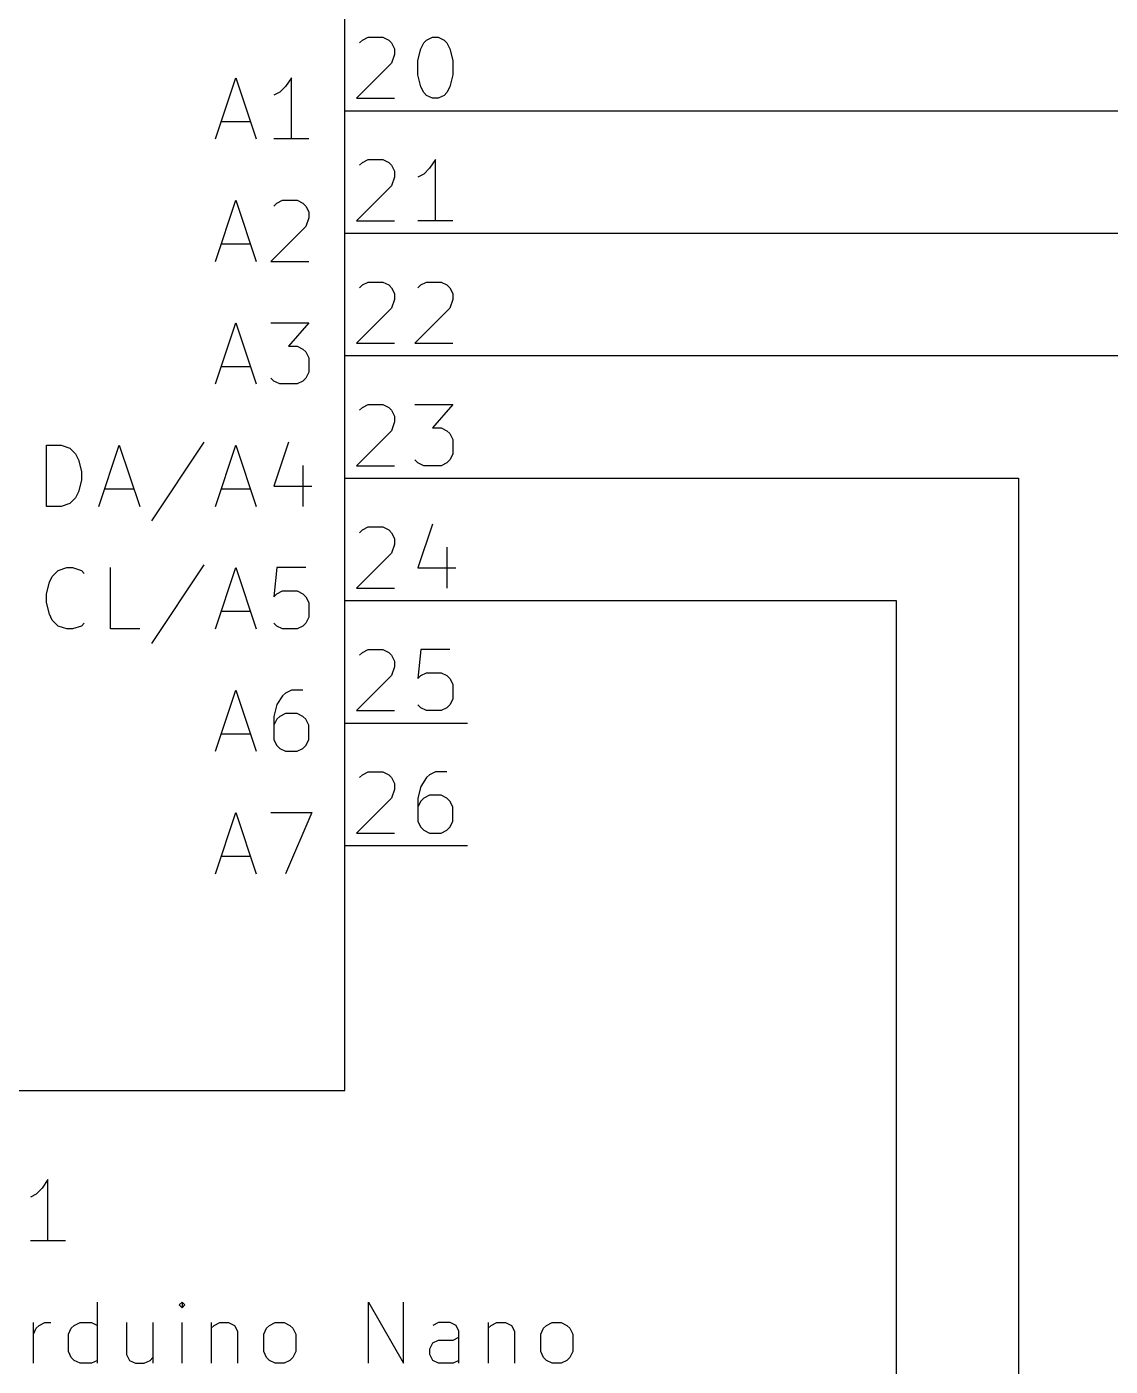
# Model space of a CAD drawing. Extents: x 0.4 to 11.3, y -7.9 to -0.4.
# Drawn here: x 6.69 to 7.575, y -4.875 to -3.782 of the extents above; entities that cross this region are included whole.
import ezdxf

# ---------------------------------------------------------------- set-up
doc = ezdxf.new("R2010")
doc.units = 0
doc.header["$MEASUREMENT"] = 0
for name, color, linetype in [('CYAN2', 4, 'CONTINUOUS'), ('GREEN3', 91, 'CONTINUOUS'), ('LYELLOW', 51, 'CONTINUOUS'), ('RED2', 1, 'CONTINUOUS'), ('RED3', 11, 'CONTINUOUS')]:
    doc.layers.add(name, color=color, linetype=linetype)

msp = doc.modelspace()

# ---------------------------------------------------------------- linework, layer by layer
at = {"layer": 'CYAN2', "linetype": 'CONTINUOUS'}
for p, q in [((6.8443, -3.8731), (6.8609, -3.8231)), ((6.8443, -3.8731), (6.8609, -3.8231)), ((6.8609, -3.8231), (6.8776, -3.8731)), ((6.8609, -3.8231), (6.8776, -3.8731)), ((6.9062, -3.8231), (6.9014, -3.8303)), ((6.9062, -3.8231), (6.9014, -3.8303)), ((6.9062, -3.8731), (6.9062, -3.8231)), ((6.9062, -3.8731), (6.9062, -3.8231)), ((6.8967, -3.835), (6.8919, -3.8374)), ((6.8967, -3.835), (6.8919, -3.8374)), ((6.9014, -3.8303), (6.8967, -3.835)), ((6.9014, -3.8303), (6.8967, -3.835)), ((6.849, -3.8588), (6.8729, -3.8588)), ((6.849, -3.8588), (6.8729, -3.8588)), ((6.9205, -3.8731), (6.8919, -3.8731)), ((6.9205, -3.8731), (6.8919, -3.8731)), ((6.8443, -3.9731), (6.8609, -3.9231)), ((6.8443, -3.9731), (6.8609, -3.9231)), ((6.8609, -3.9231), (6.8776, -3.9731)), ((6.8609, -3.9231), (6.8776, -3.9731)), ((6.8919, -3.9279), (6.8943, -3.9255)), ((6.8919, -3.9279), (6.8943, -3.9255)), ((6.8943, -3.9255), (6.899, -3.9231)), ((6.8943, -3.9255), (6.899, -3.9231)), ((6.899, -3.9231), (6.911, -3.9231)), ((6.899, -3.9231), (6.911, -3.9231)), ((6.911, -3.9231), (6.9157, -3.9255)), ((6.911, -3.9231), (6.9157, -3.9255)), ((6.9157, -3.9255), (6.9181, -3.9279)), ((6.9157, -3.9255), (6.9181, -3.9279)), ((6.9181, -3.9279), (6.9205, -3.9327)), ((6.9181, -3.9279), (6.9205, -3.9327)), ((6.9205, -3.9327), (6.9205, -3.9374)), ((6.9205, -3.9327), (6.9205, -3.9374)), ((6.9181, -3.9446), (6.8895, -3.9731)), ((6.9181, -3.9446), (6.8895, -3.9731)), ((6.9205, -3.9374), (6.9181, -3.9446)), ((6.9205, -3.9374), (6.9181, -3.9446)), ((6.849, -3.9588), (6.8729, -3.9588)), ((6.849, -3.9588), (6.8729, -3.9588)), ((6.8895, -3.9731), (6.9205, -3.9731)), ((6.8895, -3.9731), (6.9205, -3.9731)), ((6.8443, -4.0731), (6.8609, -4.0231)), ((6.8443, -4.0731), (6.8609, -4.0231)), ((6.8609, -4.0231), (6.8776, -4.0731)), ((6.8609, -4.0231), (6.8776, -4.0731)), ((6.8895, -4.0231), (6.9205, -4.0231)), ((6.8895, -4.0231), (6.9205, -4.0231)), ((6.9205, -4.0231), (6.9038, -4.0422)), ((6.9205, -4.0231), (6.9038, -4.0422)), ((6.9038, -4.0422), (6.911, -4.0422)), ((6.9038, -4.0422), (6.911, -4.0422)), ((6.911, -4.0422), (6.9157, -4.0446)), ((6.911, -4.0422), (6.9157, -4.0446)), ((6.9157, -4.0446), (6.9181, -4.0469)), ((6.9157, -4.0446), (6.9181, -4.0469)), ((6.9181, -4.0469), (6.9205, -4.0517)), ((6.9181, -4.0469), (6.9205, -4.0517)), ((6.9205, -4.0517), (6.9205, -4.0636)), ((6.9205, -4.0517), (6.9205, -4.0636)), ((6.849, -4.0588), (6.8729, -4.0588)), ((6.849, -4.0588), (6.8729, -4.0588)), ((6.8919, -4.0708), (6.8895, -4.0684)), ((6.8919, -4.0708), (6.8895, -4.0684)), ((6.9181, -4.0684), (6.9157, -4.0708)), ((6.9181, -4.0684), (6.9157, -4.0708)), ((6.9205, -4.0636), (6.9181, -4.0684)), ((6.9205, -4.0636), (6.9181, -4.0684)), ((6.8967, -4.0731), (6.8919, -4.0708)), ((6.8967, -4.0731), (6.8919, -4.0708)), ((6.911, -4.0731), (6.8967, -4.0731)), ((6.911, -4.0731), (6.8967, -4.0731)), ((6.9157, -4.0708), (6.911, -4.0731)), ((6.9157, -4.0708), (6.911, -4.0731)), ((6.7062, -4.1731), (6.7062, -4.1231)), ((6.7062, -4.1231), (6.7181, -4.1231)), ((6.7062, -4.1731), (6.7062, -4.1231)), ((6.7062, -4.1231), (6.7181, -4.1231)), ((6.7181, -4.1231), (6.7252, -4.1255)), ((6.7181, -4.1231), (6.7252, -4.1255)), ((6.749, -4.1731), (6.7657, -4.1231)), ((6.749, -4.1731), (6.7657, -4.1231)), ((6.7657, -4.1231), (6.7824, -4.1731)), ((6.7657, -4.1231), (6.7824, -4.1731)), ((6.8348, -4.1208), (6.7919, -4.185)), ((6.8348, -4.1208), (6.7919, -4.185)), ((6.8443, -4.1731), (6.8609, -4.1231)), ((6.8443, -4.1731), (6.8609, -4.1231)), ((6.8609, -4.1231), (6.8776, -4.1731)), ((6.8609, -4.1231), (6.8776, -4.1731)), ((6.9038, -4.1208), (6.8919, -4.1565)), ((6.9038, -4.1208), (6.8919, -4.1565)), ((6.7252, -4.1255), (6.73, -4.1303)), ((6.7252, -4.1255), (6.73, -4.1303)), ((6.73, -4.1303), (6.7324, -4.135)), ((6.73, -4.1303), (6.7324, -4.135)), ((6.7324, -4.135), (6.7348, -4.1446)), ((6.7324, -4.135), (6.7348, -4.1446)), ((6.7348, -4.1446), (6.7348, -4.1517)), ((6.7348, -4.1446), (6.7348, -4.1517)), ((6.9157, -4.1398), (6.9157, -4.1731)), ((6.9157, -4.1398), (6.9157, -4.1731)), ((6.7348, -4.1517), (6.7324, -4.1612)), ((6.7348, -4.1517), (6.7324, -4.1612)), ((6.73, -4.166), (6.7252, -4.1708)), ((6.73, -4.166), (6.7252, -4.1708)), ((6.7324, -4.1612), (6.73, -4.166)), ((6.7324, -4.1612), (6.73, -4.166)), ((6.7538, -4.1588), (6.7776, -4.1588)), ((6.7538, -4.1588), (6.7776, -4.1588)), ((6.849, -4.1588), (6.8729, -4.1588)), ((6.849, -4.1588), (6.8729, -4.1588)), ((6.8919, -4.1565), (6.9229, -4.1565)), ((6.8919, -4.1565), (6.9229, -4.1565)), ((6.7181, -4.1731), (6.7062, -4.1731)), ((6.7181, -4.1731), (6.7062, -4.1731)), ((6.7252, -4.1708), (6.7181, -4.1731)), ((6.7252, -4.1708), (6.7181, -4.1731)), ((6.8348, -4.2208), (6.7919, -4.285)), ((6.8348, -4.2208), (6.7919, -4.285)), ((6.7086, -4.235), (6.7109, -4.2303)), ((6.7086, -4.235), (6.7109, -4.2303)), ((6.7109, -4.2303), (6.7157, -4.2255)), ((6.7109, -4.2303), (6.7157, -4.2255)), ((6.7157, -4.2255), (6.7229, -4.2231)), ((6.7157, -4.2255), (6.7229, -4.2231)), ((6.7229, -4.2231), (6.7276, -4.2231)), ((6.7229, -4.2231), (6.7276, -4.2231)), ((6.7276, -4.2231), (6.7348, -4.2255)), ((6.7276, -4.2231), (6.7348, -4.2255)), ((6.7348, -4.2255), (6.7371, -4.2279)), ((6.7348, -4.2255), (6.7371, -4.2279)), ((6.7586, -4.2731), (6.7586, -4.2231)), ((6.7586, -4.2731), (6.7586, -4.2231)), ((6.8443, -4.2731), (6.8609, -4.2231)), ((6.8443, -4.2731), (6.8609, -4.2231)), ((6.8609, -4.2231), (6.8776, -4.2731)), ((6.8609, -4.2231), (6.8776, -4.2731)), ((6.8943, -4.2231), (6.8919, -4.2469)), ((6.8943, -4.2231), (6.8919, -4.2469)), ((6.9181, -4.2231), (6.8943, -4.2231)), ((6.9181, -4.2231), (6.8943, -4.2231)), ((6.7062, -4.2446), (6.7086, -4.235)), ((6.7062, -4.2446), (6.7086, -4.235)), ((6.8943, -4.2446), (6.899, -4.2422)), ((6.8943, -4.2446), (6.899, -4.2422)), ((6.899, -4.2422), (6.911, -4.2422)), ((6.899, -4.2422), (6.911, -4.2422)), ((6.911, -4.2422), (6.9157, -4.2446)), ((6.911, -4.2422), (6.9157, -4.2446)), ((6.7062, -4.2517), (6.7062, -4.2446)), ((6.7062, -4.2517), (6.7062, -4.2446)), ((6.7086, -4.2612), (6.7062, -4.2517)), ((6.7086, -4.2612), (6.7062, -4.2517)), ((6.8919, -4.2469), (6.8943, -4.2446)), ((6.8919, -4.2469), (6.8943, -4.2446)), ((6.9157, -4.2446), (6.9181, -4.2469)), ((6.9157, -4.2446), (6.9181, -4.2469)), ((6.9181, -4.2469), (6.9205, -4.2517)), ((6.9181, -4.2469), (6.9205, -4.2517)), ((6.9205, -4.2517), (6.9205, -4.2636)), ((6.9205, -4.2517), (6.9205, -4.2636)), ((6.7109, -4.266), (6.7086, -4.2612)), ((6.7109, -4.266), (6.7086, -4.2612)), ((6.849, -4.2588), (6.8729, -4.2588)), ((6.849, -4.2588), (6.8729, -4.2588)), ((6.9205, -4.2636), (6.9181, -4.2684)), ((6.9205, -4.2636), (6.9181, -4.2684)), ((6.7157, -4.2708), (6.7109, -4.266)), ((6.7157, -4.2708), (6.7109, -4.266)), ((6.7229, -4.2731), (6.7157, -4.2708)), ((6.7229, -4.2731), (6.7157, -4.2708)), ((6.7276, -4.2731), (6.7229, -4.2731)), ((6.7276, -4.2731), (6.7229, -4.2731)), ((6.7348, -4.2708), (6.7276, -4.2731)), ((6.7348, -4.2708), (6.7276, -4.2731)), ((6.7371, -4.2684), (6.7348, -4.2708)), ((6.7371, -4.2684), (6.7348, -4.2708)), ((6.7824, -4.2731), (6.7586, -4.2731)), ((6.7824, -4.2731), (6.7586, -4.2731)), ((6.8943, -4.2708), (6.8919, -4.2684)), ((6.8943, -4.2708), (6.8919, -4.2684)), ((6.899, -4.2731), (6.8943, -4.2708)), ((6.899, -4.2731), (6.8943, -4.2708)), ((6.911, -4.2731), (6.899, -4.2731)), ((6.911, -4.2731), (6.899, -4.2731)), ((6.9157, -4.2708), (6.911, -4.2731)), ((6.9157, -4.2708), (6.911, -4.2731)), ((6.9181, -4.2684), (6.9157, -4.2708)), ((6.9181, -4.2684), (6.9157, -4.2708)), ((6.8443, -4.3731), (6.8609, -4.3231)), ((6.8443, -4.3731), (6.8609, -4.3231)), ((6.8609, -4.3231), (6.8776, -4.3731)), ((6.8609, -4.3231), (6.8776, -4.3731)), ((6.899, -4.3279), (6.8943, -4.335)), ((6.899, -4.3279), (6.8943, -4.335)), ((6.9014, -4.3255), (6.899, -4.3279)), ((6.9014, -4.3255), (6.899, -4.3279)), ((6.9062, -4.3231), (6.9014, -4.3255)), ((6.9062, -4.3231), (6.9014, -4.3255)), ((6.9157, -4.3231), (6.9062, -4.3231)), ((6.9157, -4.3231), (6.9062, -4.3231)), ((6.8943, -4.335), (6.8919, -4.3446)), ((6.8943, -4.335), (6.8919, -4.3446)), ((6.8919, -4.3446), (6.8919, -4.3636)), ((6.8919, -4.3446), (6.8919, -4.3636)), ((6.8943, -4.3469), (6.8919, -4.3517)), ((6.8943, -4.3469), (6.8919, -4.3517)), ((6.8967, -4.3446), (6.8943, -4.3469)), ((6.8967, -4.3446), (6.8943, -4.3469)), ((6.9014, -4.3422), (6.8967, -4.3446)), ((6.9014, -4.3422), (6.8967, -4.3446)), ((6.911, -4.3422), (6.9014, -4.3422)), ((6.911, -4.3422), (6.9014, -4.3422)), ((6.9157, -4.3446), (6.911, -4.3422)), ((6.9157, -4.3446), (6.911, -4.3422)), ((6.9181, -4.3469), (6.9157, -4.3446)), ((6.9181, -4.3469), (6.9157, -4.3446)), ((6.9205, -4.3517), (6.9181, -4.3469)), ((6.9205, -4.3517), (6.9181, -4.3469)), ((6.9205, -4.3636), (6.9205, -4.3517)), ((6.9205, -4.3636), (6.9205, -4.3517)), ((6.849, -4.3588), (6.8729, -4.3588)), ((6.849, -4.3588), (6.8729, -4.3588)), ((6.8919, -4.3636), (6.8943, -4.3684)), ((6.8919, -4.3636), (6.8943, -4.3684)), ((6.9181, -4.3684), (6.9205, -4.3636)), ((6.9181, -4.3684), (6.9205, -4.3636)), ((6.8943, -4.3684), (6.8967, -4.3708)), ((6.8943, -4.3684), (6.8967, -4.3708)), ((6.8967, -4.3708), (6.9014, -4.3731)), ((6.8967, -4.3708), (6.9014, -4.3731)), ((6.9014, -4.3731), (6.911, -4.3731)), ((6.9014, -4.3731), (6.911, -4.3731)), ((6.911, -4.3731), (6.9157, -4.3708)), ((6.911, -4.3731), (6.9157, -4.3708)), ((6.9157, -4.3708), (6.9181, -4.3684)), ((6.9157, -4.3708), (6.9181, -4.3684)), ((6.8443, -4.4731), (6.8609, -4.4231)), ((6.8443, -4.4731), (6.8609, -4.4231)), ((6.8609, -4.4231), (6.8776, -4.4731)), ((6.8609, -4.4231), (6.8776, -4.4731)), ((6.8895, -4.4231), (6.9229, -4.4231)), ((6.8895, -4.4231), (6.9229, -4.4231)), ((6.9229, -4.4231), (6.9014, -4.4731)), ((6.9229, -4.4231), (6.9014, -4.4731)), ((6.849, -4.4588), (6.8729, -4.4588)), ((6.849, -4.4588), (6.8729, -4.4588)), ((6.7074, -4.7228), (6.7027, -4.7299)), ((6.7074, -4.7228), (6.7027, -4.7299)), ((6.7074, -4.7728), (6.7074, -4.7228)), ((6.7074, -4.7728), (6.7074, -4.7228)), ((6.6979, -4.7347), (6.6931, -4.7371)), ((6.6979, -4.7347), (6.6931, -4.7371)), ((6.7027, -4.7299), (6.6979, -4.7347)), ((6.7027, -4.7299), (6.6979, -4.7347)), ((6.7217, -4.7728), (6.6931, -4.7728)), ((6.7217, -4.7728), (6.6931, -4.7728)), ((6.7479, -4.8728), (6.7479, -4.8228)), ((6.7479, -4.8728), (6.7479, -4.8228)), ((6.8169, -4.8228), (6.8146, -4.8252)), ((6.8169, -4.8228), (6.8146, -4.8252)), ((6.8193, -4.8252), (6.8169, -4.8228)), ((6.8169, -4.8228), (6.8169, -4.8276)), ((6.8193, -4.8252), (6.8169, -4.8228)), ((6.8169, -4.8228), (6.8169, -4.8276)), ((6.9693, -4.8728), (6.9693, -4.8228)), ((6.9693, -4.8228), (6.9979, -4.8728)), ((6.9693, -4.8728), (6.9693, -4.8228)), ((6.9693, -4.8228), (6.9979, -4.8728)), ((6.9979, -4.8728), (6.9979, -4.8228)), ((6.9979, -4.8728), (6.9979, -4.8228)), ((6.8146, -4.8252), (6.8169, -4.8276)), ((6.8146, -4.8252), (6.8169, -4.8276)), ((6.8169, -4.8276), (6.8193, -4.8252)), ((6.8169, -4.8276), (6.8193, -4.8252)), ((6.6955, -4.8728), (6.6955, -4.8395)), ((6.6955, -4.8728), (6.6955, -4.8395)), ((6.6955, -4.849), (6.6979, -4.8442)), ((6.6955, -4.849), (6.6979, -4.8442)), ((6.6979, -4.8442), (6.7003, -4.8419)), ((6.6979, -4.8442), (6.7003, -4.8419)), ((6.7003, -4.8419), (6.705, -4.8395)), ((6.7003, -4.8419), (6.705, -4.8395)), ((6.705, -4.8395), (6.7098, -4.8395)), ((6.705, -4.8395), (6.7098, -4.8395)), ((6.7241, -4.849), (6.7265, -4.8442)), ((6.7241, -4.849), (6.7265, -4.8442)), ((6.7265, -4.8442), (6.7289, -4.8419)), ((6.7265, -4.8442), (6.7289, -4.8419)), ((6.7289, -4.8419), (6.7336, -4.8395)), ((6.7289, -4.8419), (6.7336, -4.8395)), ((6.7336, -4.8395), (6.7431, -4.8395)), ((6.7336, -4.8395), (6.7431, -4.8395)), ((6.7431, -4.8395), (6.7479, -4.8419)), ((6.7431, -4.8395), (6.7479, -4.8419)), ((6.7717, -4.8395), (6.7717, -4.8657)), ((6.7717, -4.8395), (6.7717, -4.8657)), ((6.7931, -4.8395), (6.7931, -4.8728)), ((6.7931, -4.8395), (6.7931, -4.8728)), ((6.8169, -4.8728), (6.8169, -4.8395)), ((6.8169, -4.8728), (6.8169, -4.8395)), ((6.8408, -4.8395), (6.8408, -4.8728)), ((6.8408, -4.8395), (6.8408, -4.8728)), ((6.8408, -4.8442), (6.8431, -4.8419)), ((6.8408, -4.8442), (6.8431, -4.8419)), ((6.8431, -4.8419), (6.8479, -4.8395)), ((6.8431, -4.8419), (6.8479, -4.8395)), ((6.8479, -4.8395), (6.855, -4.8395)), ((6.8479, -4.8395), (6.855, -4.8395)), ((6.855, -4.8395), (6.8598, -4.8419)), ((6.855, -4.8395), (6.8598, -4.8419)), ((6.8598, -4.8419), (6.8622, -4.8466)), ((6.8598, -4.8419), (6.8622, -4.8466)), ((6.8836, -4.849), (6.886, -4.8442)), ((6.8836, -4.849), (6.886, -4.8442)), ((6.886, -4.8442), (6.8884, -4.8419)), ((6.886, -4.8442), (6.8884, -4.8419)), ((6.8884, -4.8419), (6.8931, -4.8395)), ((6.8884, -4.8419), (6.8931, -4.8395)), ((6.8931, -4.8395), (6.9003, -4.8395)), ((6.8931, -4.8395), (6.9003, -4.8395)), ((6.9003, -4.8395), (6.905, -4.8419)), ((6.9003, -4.8395), (6.905, -4.8419)), ((6.905, -4.8419), (6.9074, -4.8442)), ((6.905, -4.8419), (6.9074, -4.8442)), ((6.9074, -4.8442), (6.9098, -4.849)), ((6.9074, -4.8442), (6.9098, -4.849)), ((7.0265, -4.8395), (7.0217, -4.8419)), ((7.0265, -4.8395), (7.0217, -4.8419)), ((7.036, -4.8395), (7.0265, -4.8395)), ((7.036, -4.8395), (7.0265, -4.8395)), ((7.0408, -4.8419), (7.036, -4.8395)), ((7.0408, -4.8419), (7.036, -4.8395)), ((7.0431, -4.8466), (7.0408, -4.8419)), ((7.0431, -4.8466), (7.0408, -4.8419)), ((7.0669, -4.8395), (7.0669, -4.8728)), ((7.0669, -4.8395), (7.0669, -4.8728)), ((7.0669, -4.8442), (7.0693, -4.8419)), ((7.0669, -4.8442), (7.0693, -4.8419)), ((7.0693, -4.8419), (7.0741, -4.8395)), ((7.0693, -4.8419), (7.0741, -4.8395)), ((7.0741, -4.8395), (7.0812, -4.8395)), ((7.0741, -4.8395), (7.0812, -4.8395)), ((7.0812, -4.8395), (7.086, -4.8419)), ((7.0812, -4.8395), (7.086, -4.8419)), ((7.086, -4.8419), (7.0884, -4.8466)), ((7.086, -4.8419), (7.0884, -4.8466)), ((7.1098, -4.849), (7.1122, -4.8442)), ((7.1098, -4.849), (7.1122, -4.8442)), ((7.1122, -4.8442), (7.1146, -4.8419)), ((7.1122, -4.8442), (7.1146, -4.8419)), ((7.1146, -4.8419), (7.1193, -4.8395)), ((7.1146, -4.8419), (7.1193, -4.8395)), ((7.1193, -4.8395), (7.1265, -4.8395)), ((7.1193, -4.8395), (7.1265, -4.8395)), ((7.1265, -4.8395), (7.1312, -4.8419)), ((7.1265, -4.8395), (7.1312, -4.8419)), ((7.1312, -4.8419), (7.1336, -4.8442)), ((7.1312, -4.8419), (7.1336, -4.8442)), ((7.1336, -4.8442), (7.136, -4.849)), ((7.1336, -4.8442), (7.136, -4.849)), ((6.7241, -4.8633), (6.7241, -4.849)), ((6.7241, -4.8633), (6.7241, -4.849)), ((6.8622, -4.8466), (6.8622, -4.8728)), ((6.8622, -4.8466), (6.8622, -4.8728)), ((6.8836, -4.8633), (6.8836, -4.849)), ((6.8836, -4.8633), (6.8836, -4.849)), ((6.9098, -4.849), (6.9098, -4.8633)), ((6.9098, -4.849), (6.9098, -4.8633)), ((7.0217, -4.8561), (7.0265, -4.8538)), ((7.0217, -4.8561), (7.0265, -4.8538)), ((7.0265, -4.8538), (7.0384, -4.8538)), ((7.0265, -4.8538), (7.0384, -4.8538)), ((7.0384, -4.8538), (7.0431, -4.8514)), ((7.0384, -4.8538), (7.0431, -4.8514)), ((7.0431, -4.8728), (7.0431, -4.8466)), ((7.0431, -4.8728), (7.0431, -4.8466)), ((7.0884, -4.8466), (7.0884, -4.8728)), ((7.0884, -4.8466), (7.0884, -4.8728)), ((7.1098, -4.8633), (7.1098, -4.849)), ((7.1098, -4.8633), (7.1098, -4.849)), ((7.136, -4.849), (7.136, -4.8633)), ((7.136, -4.849), (7.136, -4.8633)), ((6.7265, -4.868), (6.7241, -4.8633)), ((6.7265, -4.868), (6.7241, -4.8633)), ((6.7717, -4.8657), (6.7741, -4.8704)), ((6.7717, -4.8657), (6.7741, -4.8704)), ((6.886, -4.868), (6.8836, -4.8633)), ((6.886, -4.868), (6.8836, -4.8633)), ((6.9098, -4.8633), (6.9074, -4.868)), ((6.9098, -4.8633), (6.9074, -4.868)), ((7.0193, -4.8609), (7.0217, -4.8561)), ((7.0193, -4.8609), (7.0217, -4.8561)), ((7.0193, -4.8657), (7.0193, -4.8609)), ((7.0193, -4.8657), (7.0193, -4.8609)), ((7.0217, -4.8704), (7.0193, -4.8657)), ((7.0217, -4.8704), (7.0193, -4.8657)), ((7.1122, -4.868), (7.1098, -4.8633)), ((7.1122, -4.868), (7.1098, -4.8633)), ((7.136, -4.8633), (7.1336, -4.868)), ((7.136, -4.8633), (7.1336, -4.868)), ((6.7289, -4.8704), (6.7265, -4.868)), ((6.7289, -4.8704), (6.7265, -4.868)), ((6.7336, -4.8728), (6.7289, -4.8704)), ((6.7336, -4.8728), (6.7289, -4.8704)), ((6.7431, -4.8728), (6.7336, -4.8728)), ((6.7431, -4.8728), (6.7336, -4.8728)), ((6.7479, -4.8704), (6.7431, -4.8728)), ((6.7479, -4.8704), (6.7431, -4.8728)), ((6.7741, -4.8704), (6.7789, -4.8728)), ((6.7741, -4.8704), (6.7789, -4.8728)), ((6.7789, -4.8728), (6.786, -4.8728)), ((6.7789, -4.8728), (6.786, -4.8728)), ((6.786, -4.8728), (6.7908, -4.8704)), ((6.786, -4.8728), (6.7908, -4.8704)), ((6.7908, -4.8704), (6.7931, -4.868)), ((6.7908, -4.8704), (6.7931, -4.868)), ((6.8884, -4.8704), (6.886, -4.868)), ((6.8884, -4.8704), (6.886, -4.868)), ((6.8931, -4.8728), (6.8884, -4.8704)), ((6.8931, -4.8728), (6.8884, -4.8704)), ((6.9003, -4.8728), (6.8931, -4.8728)), ((6.9003, -4.8728), (6.8931, -4.8728)), ((6.905, -4.8704), (6.9003, -4.8728)), ((6.905, -4.8704), (6.9003, -4.8728)), ((6.9074, -4.868), (6.905, -4.8704)), ((6.9074, -4.868), (6.905, -4.8704)), ((7.0265, -4.8728), (7.0217, -4.8704)), ((7.0265, -4.8728), (7.0217, -4.8704)), ((7.0384, -4.8728), (7.0265, -4.8728)), ((7.0384, -4.8728), (7.0265, -4.8728)), ((7.0431, -4.8704), (7.0384, -4.8728)), ((7.0431, -4.8704), (7.0384, -4.8728)), ((7.1146, -4.8704), (7.1122, -4.868)), ((7.1146, -4.8704), (7.1122, -4.868)), ((7.1193, -4.8728), (7.1146, -4.8704)), ((7.1193, -4.8728), (7.1146, -4.8704)), ((7.1265, -4.8728), (7.1193, -4.8728)), ((7.1265, -4.8728), (7.1193, -4.8728)), ((7.1312, -4.8704), (7.1265, -4.8728)), ((7.1312, -4.8704), (7.1265, -4.8728)), ((7.1336, -4.868), (7.1312, -4.8704)), ((7.1336, -4.868), (7.1312, -4.8704))]:
    msp.add_line(p, q, dxfattribs=at)
at = {"layer": 'GREEN3', "linetype": 'CONTINUOUS'}
for p, q in [((7.05, -3.85), (7.9, -3.85)), ((7.05, -3.95), (8.8, -3.95)), ((7.05, -4.05), (9.8, -4.05)), ((7.05, -4.15), (7.5, -4.15)), ((7.5, -4.15), (7.5, -5.75)), ((7.05, -4.25), (7.4, -4.25)), ((7.4, -4.25), (7.4, -5.65))]:
    msp.add_line(p, q, dxfattribs=at)
at = {"layer": 'LYELLOW', "linetype": 'CONTINUOUS'}
for p, q in [((6.95, -4.65), (6.95, -2.85)), ((6.15, -4.65), (6.95, -4.65))]:
    msp.add_line(p, q, dxfattribs=at)
at = {"layer": 'RED2', "linetype": 'CONTINUOUS'}
for p, q in [((6.95, -4.65), (6.95, -2.85)), ((6.95, -3.85), (7.05, -3.85)), ((6.95, -3.85), (7.05, -3.85)), ((6.95, -3.95), (7.05, -3.95)), ((6.95, -3.95), (7.05, -3.95)), ((6.95, -4.05), (7.05, -4.05)), ((6.95, -4.05), (7.05, -4.05)), ((6.95, -4.15), (7.05, -4.15)), ((6.95, -4.15), (7.05, -4.15)), ((6.95, -4.25), (7.05, -4.25)), ((6.95, -4.25), (7.05, -4.25)), ((6.95, -4.35), (7.05, -4.35)), ((6.95, -4.35), (7.05, -4.35)), ((6.95, -4.45), (7.05, -4.45)), ((6.95, -4.45), (7.05, -4.45)), ((6.15, -4.65), (6.95, -4.65))]:
    msp.add_line(p, q, dxfattribs=at)
at = {"layer": 'RED3', "linetype": 'CONTINUOUS'}
for p, q in [((6.9619, -3.7946), (6.9643, -3.7923)), ((6.9619, -3.7946), (6.9643, -3.7923)), ((6.9643, -3.7923), (6.969, -3.7899)), ((6.9643, -3.7923), (6.969, -3.7899)), ((6.969, -3.7899), (6.981, -3.7899)), ((6.969, -3.7899), (6.981, -3.7899)), ((6.981, -3.7899), (6.9857, -3.7923)), ((6.981, -3.7899), (6.9857, -3.7923)), ((6.9857, -3.7923), (6.9881, -3.7946)), ((6.9857, -3.7923), (6.9881, -3.7946)), ((6.9881, -3.7946), (6.9905, -3.7994)), ((6.9881, -3.7946), (6.9905, -3.7994)), ((7.0119, -3.7994), (7.0143, -3.7946)), ((7.0119, -3.7994), (7.0143, -3.7946)), ((7.0143, -3.7946), (7.0167, -3.7923)), ((7.0143, -3.7946), (7.0167, -3.7923)), ((7.0167, -3.7923), (7.0214, -3.7899)), ((7.0167, -3.7923), (7.0214, -3.7899)), ((7.0214, -3.7899), (7.0262, -3.7899)), ((7.0214, -3.7899), (7.0262, -3.7899)), ((7.0262, -3.7899), (7.0309, -3.7923)), ((7.0262, -3.7899), (7.0309, -3.7923)), ((7.0309, -3.7923), (7.0333, -3.7946)), ((7.0309, -3.7923), (7.0333, -3.7946)), ((7.0333, -3.7946), (7.0357, -3.7994)), ((7.0333, -3.7946), (7.0357, -3.7994)), ((6.9905, -3.8042), (6.9881, -3.8113)), ((6.9905, -3.8042), (6.9881, -3.8113)), ((6.9905, -3.7994), (6.9905, -3.8042)), ((6.9905, -3.7994), (6.9905, -3.8042)), ((7.0095, -3.8089), (7.0119, -3.7994)), ((7.0095, -3.8089), (7.0119, -3.7994)), ((7.0357, -3.7994), (7.0381, -3.8089)), ((7.0357, -3.7994), (7.0381, -3.8089)), ((6.9881, -3.8113), (6.9595, -3.8399)), ((6.9881, -3.8113), (6.9595, -3.8399)), ((7.0095, -3.8208), (7.0095, -3.8089)), ((7.0095, -3.8208), (7.0095, -3.8089)), ((7.0381, -3.8089), (7.0381, -3.8208)), ((7.0381, -3.8089), (7.0381, -3.8208)), ((7.0119, -3.8304), (7.0095, -3.8208)), ((7.0119, -3.8304), (7.0095, -3.8208)), ((7.0381, -3.8208), (7.0357, -3.8304)), ((7.0381, -3.8208), (7.0357, -3.8304)), ((7.0143, -3.8351), (7.0119, -3.8304)), ((7.0143, -3.8351), (7.0119, -3.8304)), ((7.0167, -3.8375), (7.0143, -3.8351)), ((7.0167, -3.8375), (7.0143, -3.8351)), ((7.0214, -3.8399), (7.0167, -3.8375)), ((7.0214, -3.8399), (7.0167, -3.8375)), ((7.0309, -3.8375), (7.0262, -3.8399)), ((7.0309, -3.8375), (7.0262, -3.8399)), ((7.0333, -3.8351), (7.0309, -3.8375)), ((7.0333, -3.8351), (7.0309, -3.8375)), ((7.0357, -3.8304), (7.0333, -3.8351)), ((7.0357, -3.8304), (7.0333, -3.8351)), ((6.9595, -3.8399), (6.9905, -3.8399)), ((6.9595, -3.8399), (6.9905, -3.8399)), ((7.0262, -3.8399), (7.0214, -3.8399)), ((7.0262, -3.8399), (7.0214, -3.8399)), ((6.9619, -3.8946), (6.9643, -3.8923)), ((6.9619, -3.8946), (6.9643, -3.8923)), ((6.9643, -3.8923), (6.969, -3.8899)), ((6.9643, -3.8923), (6.969, -3.8899)), ((6.969, -3.8899), (6.981, -3.8899)), ((6.969, -3.8899), (6.981, -3.8899)), ((6.981, -3.8899), (6.9857, -3.8923)), ((6.981, -3.8899), (6.9857, -3.8923)), ((6.9857, -3.8923), (6.9881, -3.8946)), ((6.9857, -3.8923), (6.9881, -3.8946)), ((7.0238, -3.8899), (7.019, -3.897)), ((7.0238, -3.8899), (7.019, -3.897)), ((7.0238, -3.9399), (7.0238, -3.8899)), ((7.0238, -3.9399), (7.0238, -3.8899)), ((6.9881, -3.8946), (6.9905, -3.8994)), ((6.9881, -3.8946), (6.9905, -3.8994)), ((6.9905, -3.9042), (6.9881, -3.9113)), ((6.9905, -3.9042), (6.9881, -3.9113)), ((6.9905, -3.8994), (6.9905, -3.9042)), ((6.9905, -3.8994), (6.9905, -3.9042)), ((7.0143, -3.9018), (7.0095, -3.9042)), ((7.0143, -3.9018), (7.0095, -3.9042)), ((7.019, -3.897), (7.0143, -3.9018)), ((7.019, -3.897), (7.0143, -3.9018)), ((6.9881, -3.9113), (6.9595, -3.9399)), ((6.9881, -3.9113), (6.9595, -3.9399)), ((6.9595, -3.9399), (6.9905, -3.9399)), ((6.9595, -3.9399), (6.9905, -3.9399)), ((7.0381, -3.9399), (7.0095, -3.9399)), ((7.0381, -3.9399), (7.0095, -3.9399)), ((6.9643, -3.9923), (6.969, -3.9899)), ((6.9643, -3.9923), (6.969, -3.9899)), ((6.969, -3.9899), (6.981, -3.9899)), ((6.969, -3.9899), (6.981, -3.9899)), ((6.981, -3.9899), (6.9857, -3.9923)), ((6.981, -3.9899), (6.9857, -3.9923)), ((7.0119, -3.9923), (7.0167, -3.9899)), ((7.0119, -3.9923), (7.0167, -3.9899)), ((7.0167, -3.9899), (7.0286, -3.9899)), ((7.0167, -3.9899), (7.0286, -3.9899)), ((7.0286, -3.9899), (7.0333, -3.9923)), ((7.0286, -3.9899), (7.0333, -3.9923)), ((6.9619, -3.9946), (6.9643, -3.9923)), ((6.9619, -3.9946), (6.9643, -3.9923)), ((6.9857, -3.9923), (6.9881, -3.9946)), ((6.9857, -3.9923), (6.9881, -3.9946)), ((6.9881, -3.9946), (6.9905, -3.9994)), ((6.9881, -3.9946), (6.9905, -3.9994)), ((6.9905, -3.9994), (6.9905, -4.0042)), ((6.9905, -3.9994), (6.9905, -4.0042)), ((7.0095, -3.9946), (7.0119, -3.9923)), ((7.0095, -3.9946), (7.0119, -3.9923)), ((7.0333, -3.9923), (7.0357, -3.9946)), ((7.0333, -3.9923), (7.0357, -3.9946)), ((7.0357, -3.9946), (7.0381, -3.9994)), ((7.0357, -3.9946), (7.0381, -3.9994)), ((7.0381, -3.9994), (7.0381, -4.0042)), ((7.0381, -3.9994), (7.0381, -4.0042)), ((6.9881, -4.0113), (6.9595, -4.0399)), ((6.9881, -4.0113), (6.9595, -4.0399)), ((6.9905, -4.0042), (6.9881, -4.0113)), ((6.9905, -4.0042), (6.9881, -4.0113)), ((7.0357, -4.0113), (7.0071, -4.0399)), ((7.0357, -4.0113), (7.0071, -4.0399)), ((7.0381, -4.0042), (7.0357, -4.0113)), ((7.0381, -4.0042), (7.0357, -4.0113)), ((6.9595, -4.0399), (6.9905, -4.0399)), ((6.9595, -4.0399), (6.9905, -4.0399)), ((7.0071, -4.0399), (7.0381, -4.0399)), ((7.0071, -4.0399), (7.0381, -4.0399)), ((6.9643, -4.0923), (6.969, -4.0899)), ((6.9643, -4.0923), (6.969, -4.0899)), ((6.969, -4.0899), (6.981, -4.0899)), ((6.969, -4.0899), (6.981, -4.0899)), ((6.981, -4.0899), (6.9857, -4.0923)), ((6.981, -4.0899), (6.9857, -4.0923)), ((7.0071, -4.0899), (7.0381, -4.0899)), ((7.0071, -4.0899), (7.0381, -4.0899)), ((7.0381, -4.0899), (7.0214, -4.1089)), ((7.0381, -4.0899), (7.0214, -4.1089)), ((6.9619, -4.0946), (6.9643, -4.0923)), ((6.9619, -4.0946), (6.9643, -4.0923)), ((6.9857, -4.0923), (6.9881, -4.0946)), ((6.9857, -4.0923), (6.9881, -4.0946)), ((6.9881, -4.0946), (6.9905, -4.0994)), ((6.9881, -4.0946), (6.9905, -4.0994)), ((6.9905, -4.0994), (6.9905, -4.1042)), ((6.9905, -4.0994), (6.9905, -4.1042)), ((6.9881, -4.1113), (6.9595, -4.1399)), ((6.9881, -4.1113), (6.9595, -4.1399)), ((6.9905, -4.1042), (6.9881, -4.1113)), ((6.9905, -4.1042), (6.9881, -4.1113)), ((7.0214, -4.1089), (7.0286, -4.1089)), ((7.0214, -4.1089), (7.0286, -4.1089)), ((7.0286, -4.1089), (7.0333, -4.1113)), ((7.0286, -4.1089), (7.0333, -4.1113)), ((7.0333, -4.1113), (7.0357, -4.1137)), ((7.0333, -4.1113), (7.0357, -4.1137)), ((7.0357, -4.1137), (7.0381, -4.1184)), ((7.0357, -4.1137), (7.0381, -4.1184)), ((7.0381, -4.1184), (7.0381, -4.1304)), ((7.0381, -4.1184), (7.0381, -4.1304)), ((7.0381, -4.1304), (7.0357, -4.1351)), ((7.0381, -4.1304), (7.0357, -4.1351)), ((6.9595, -4.1399), (6.9905, -4.1399)), ((6.9595, -4.1399), (6.9905, -4.1399)), ((7.0095, -4.1375), (7.0071, -4.1351)), ((7.0095, -4.1375), (7.0071, -4.1351)), ((7.0143, -4.1399), (7.0095, -4.1375)), ((7.0143, -4.1399), (7.0095, -4.1375)), ((7.0286, -4.1399), (7.0143, -4.1399)), ((7.0286, -4.1399), (7.0143, -4.1399)), ((7.0333, -4.1375), (7.0286, -4.1399)), ((7.0333, -4.1375), (7.0286, -4.1399)), ((7.0357, -4.1351), (7.0333, -4.1375)), ((7.0357, -4.1351), (7.0333, -4.1375)), ((7.0214, -4.1875), (7.0095, -4.2232)), ((7.0214, -4.1875), (7.0095, -4.2232)), ((6.9619, -4.1946), (6.9643, -4.1923)), ((6.9619, -4.1946), (6.9643, -4.1923)), ((6.9643, -4.1923), (6.969, -4.1899)), ((6.9643, -4.1923), (6.969, -4.1899)), ((6.969, -4.1899), (6.981, -4.1899)), ((6.969, -4.1899), (6.981, -4.1899)), ((6.981, -4.1899), (6.9857, -4.1923)), ((6.981, -4.1899), (6.9857, -4.1923)), ((6.9857, -4.1923), (6.9881, -4.1946)), ((6.9857, -4.1923), (6.9881, -4.1946)), ((6.9881, -4.1946), (6.9905, -4.1994)), ((6.9881, -4.1946), (6.9905, -4.1994)), ((6.9905, -4.1994), (6.9905, -4.2042)), ((6.9905, -4.1994), (6.9905, -4.2042)), ((6.9905, -4.2042), (6.9881, -4.2113)), ((6.9905, -4.2042), (6.9881, -4.2113)), ((7.0333, -4.2065), (7.0333, -4.2399)), ((7.0333, -4.2065), (7.0333, -4.2399)), ((6.9881, -4.2113), (6.9595, -4.2399)), ((6.9881, -4.2113), (6.9595, -4.2399)), ((7.0095, -4.2232), (7.0405, -4.2232)), ((7.0095, -4.2232), (7.0405, -4.2232)), ((6.9595, -4.2399), (6.9905, -4.2399)), ((6.9595, -4.2399), (6.9905, -4.2399)), ((6.9619, -4.2946), (6.9643, -4.2923)), ((6.9619, -4.2946), (6.9643, -4.2923)), ((6.9643, -4.2923), (6.969, -4.2899)), ((6.9643, -4.2923), (6.969, -4.2899)), ((6.969, -4.2899), (6.981, -4.2899)), ((6.969, -4.2899), (6.981, -4.2899)), ((6.981, -4.2899), (6.9857, -4.2923)), ((6.981, -4.2899), (6.9857, -4.2923)), ((6.9857, -4.2923), (6.9881, -4.2946)), ((6.9857, -4.2923), (6.9881, -4.2946)), ((6.9881, -4.2946), (6.9905, -4.2994)), ((6.9881, -4.2946), (6.9905, -4.2994)), ((7.0119, -4.2899), (7.0095, -4.3137)), ((7.0119, -4.2899), (7.0095, -4.3137)), ((7.0357, -4.2899), (7.0119, -4.2899)), ((7.0357, -4.2899), (7.0119, -4.2899)), ((6.9905, -4.3042), (6.9881, -4.3113)), ((6.9905, -4.3042), (6.9881, -4.3113)), ((6.9905, -4.2994), (6.9905, -4.3042)), ((6.9905, -4.2994), (6.9905, -4.3042)), ((7.0119, -4.3113), (7.0167, -4.3089)), ((7.0119, -4.3113), (7.0167, -4.3089)), ((7.0167, -4.3089), (7.0286, -4.3089)), ((7.0167, -4.3089), (7.0286, -4.3089)), ((7.0286, -4.3089), (7.0333, -4.3113)), ((7.0286, -4.3089), (7.0333, -4.3113)), ((6.9881, -4.3113), (6.9595, -4.3399)), ((6.9881, -4.3113), (6.9595, -4.3399)), ((7.0095, -4.3137), (7.0119, -4.3113)), ((7.0095, -4.3137), (7.0119, -4.3113)), ((7.0333, -4.3113), (7.0357, -4.3137)), ((7.0333, -4.3113), (7.0357, -4.3137)), ((7.0357, -4.3137), (7.0381, -4.3184)), ((7.0357, -4.3137), (7.0381, -4.3184)), ((7.0381, -4.3184), (7.0381, -4.3304)), ((7.0381, -4.3184), (7.0381, -4.3304)), ((7.0381, -4.3304), (7.0357, -4.3351)), ((7.0381, -4.3304), (7.0357, -4.3351)), ((6.9595, -4.3399), (6.9905, -4.3399)), ((6.9595, -4.3399), (6.9905, -4.3399)), ((7.0119, -4.3375), (7.0095, -4.3351)), ((7.0119, -4.3375), (7.0095, -4.3351)), ((7.0167, -4.3399), (7.0119, -4.3375)), ((7.0167, -4.3399), (7.0119, -4.3375)), ((7.0286, -4.3399), (7.0167, -4.3399)), ((7.0286, -4.3399), (7.0167, -4.3399)), ((7.0333, -4.3375), (7.0286, -4.3399)), ((7.0333, -4.3375), (7.0286, -4.3399)), ((7.0357, -4.3351), (7.0333, -4.3375)), ((7.0357, -4.3351), (7.0333, -4.3375)), ((6.9619, -4.3946), (6.9643, -4.3923)), ((6.9619, -4.3946), (6.9643, -4.3923)), ((6.9643, -4.3923), (6.969, -4.3899)), ((6.9643, -4.3923), (6.969, -4.3899)), ((6.969, -4.3899), (6.981, -4.3899)), ((6.969, -4.3899), (6.981, -4.3899)), ((6.981, -4.3899), (6.9857, -4.3923)), ((6.981, -4.3899), (6.9857, -4.3923)), ((6.9857, -4.3923), (6.9881, -4.3946)), ((6.9857, -4.3923), (6.9881, -4.3946)), ((6.9881, -4.3946), (6.9905, -4.3994)), ((6.9881, -4.3946), (6.9905, -4.3994)), ((7.0167, -4.3946), (7.0119, -4.4018)), ((7.0167, -4.3946), (7.0119, -4.4018)), ((7.019, -4.3923), (7.0167, -4.3946)), ((7.019, -4.3923), (7.0167, -4.3946)), ((7.0238, -4.3899), (7.019, -4.3923)), ((7.0238, -4.3899), (7.019, -4.3923)), ((7.0333, -4.3899), (7.0238, -4.3899)), ((7.0333, -4.3899), (7.0238, -4.3899)), ((6.9905, -4.4042), (6.9881, -4.4113)), ((6.9905, -4.4042), (6.9881, -4.4113)), ((6.9905, -4.3994), (6.9905, -4.4042)), ((6.9905, -4.3994), (6.9905, -4.4042)), ((7.0119, -4.4018), (7.0095, -4.4113)), ((7.0119, -4.4018), (7.0095, -4.4113)), ((6.9881, -4.4113), (6.9595, -4.4399)), ((6.9881, -4.4113), (6.9595, -4.4399)), ((7.0095, -4.4113), (7.0095, -4.4304)), ((7.0095, -4.4113), (7.0095, -4.4304)), ((7.0119, -4.4137), (7.0095, -4.4184)), ((7.0119, -4.4137), (7.0095, -4.4184)), ((7.0143, -4.4113), (7.0119, -4.4137)), ((7.0143, -4.4113), (7.0119, -4.4137)), ((7.019, -4.4089), (7.0143, -4.4113)), ((7.019, -4.4089), (7.0143, -4.4113)), ((7.0286, -4.4089), (7.019, -4.4089)), ((7.0286, -4.4089), (7.019, -4.4089)), ((7.0333, -4.4113), (7.0286, -4.4089)), ((7.0333, -4.4113), (7.0286, -4.4089)), ((7.0357, -4.4137), (7.0333, -4.4113)), ((7.0357, -4.4137), (7.0333, -4.4113)), ((7.0381, -4.4184), (7.0357, -4.4137)), ((7.0381, -4.4184), (7.0357, -4.4137)), ((7.0381, -4.4304), (7.0381, -4.4184)), ((7.0381, -4.4304), (7.0381, -4.4184)), ((6.9595, -4.4399), (6.9905, -4.4399)), ((6.9595, -4.4399), (6.9905, -4.4399)), ((7.0095, -4.4304), (7.0119, -4.4351)), ((7.0095, -4.4304), (7.0119, -4.4351)), ((7.0119, -4.4351), (7.0143, -4.4375)), ((7.0119, -4.4351), (7.0143, -4.4375)), ((7.0143, -4.4375), (7.019, -4.4399)), ((7.0143, -4.4375), (7.019, -4.4399)), ((7.019, -4.4399), (7.0286, -4.4399)), ((7.019, -4.4399), (7.0286, -4.4399)), ((7.0286, -4.4399), (7.0333, -4.4375)), ((7.0286, -4.4399), (7.0333, -4.4375)), ((7.0333, -4.4375), (7.0357, -4.4351)), ((7.0333, -4.4375), (7.0357, -4.4351)), ((7.0357, -4.4351), (7.0381, -4.4304)), ((7.0357, -4.4351), (7.0381, -4.4304))]:
    msp.add_line(p, q, dxfattribs=at)

doc.saveas('drawing.dxf')
